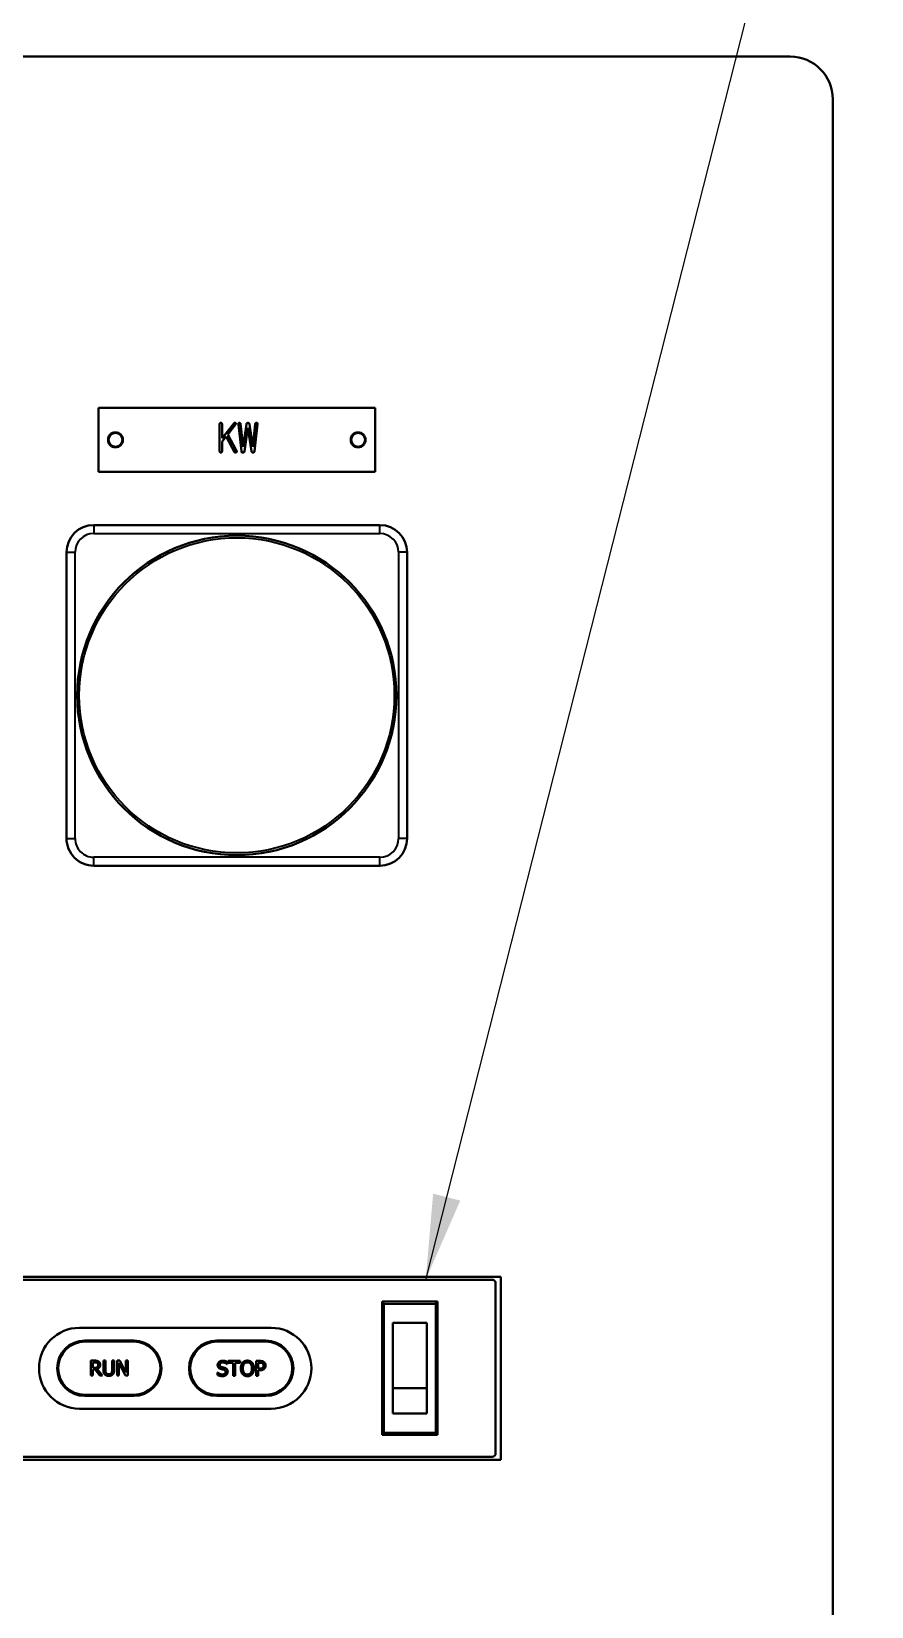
# Model space of a CAD drawing. Header units: inches. Extents: x 0 to 4752, y 0 to 3360.
# Drawn here: x 1980.2 to 2177.5, y 1537.9 to 1907.8 of the extents above; entities that cross this region are included whole.
import ezdxf

# ---------------------------------------------------------------- set-up
doc = ezdxf.new("R2010")
doc.units = ezdxf.units.IN
doc.header["$MEASUREMENT"] = 0
for name, color, linetype, lineweight in [('POWER SUPPLY CASE OUTLINE$0$가시적인 것(ISO)', 3, 'Continuous', 40), ('POWER SUPPLY CASE OUTLINE$0$가시적인 좁은 것(ISO)', 3, 'Continuous', 35), ('POWER SUPPLY CASE OUTLINE$0$기호(ISO)', 5, 'Continuous', 25)]:
    doc.layers.add(name, color=color, linetype=linetype, lineweight=lineweight)
doc.styles.add('POWER SUPPLY CASE OUTLINE$0$치수 텍스트_PSTEK_POSCO', font='isocp.shx')
doc.dimstyles.new('POWER SUPPLY CASE OUTLINE$0$치수_PSTEK_POSCO$7', dxfattribs={"dimscale": 8, "dimtxt": 3.5, "dimasz": 2.5, "dimexe": 2, "dimexo": 2.5, "dimgap": 1, "dimtad": 1, "dimrnd": 1e-08, "dimdsep": 46, "dimtxsty": 'POWER SUPPLY CASE OUTLINE$0$치수 텍스트_PSTEK_POSCO', "dimcen": 0.09, "dimdle": 10, "dimclrd": 7, "dimclre": 7, "dimclrt": 2, "dimadec": 1, "dimazin": 2, "dimtfac": 1, "dimtmove": 0, "dimatfit": 3, "dimfxl": 0, "dimtolj": 1, "dimlwd": -1, "dimlwe": -1, "dimarcsym": 0})

msp = doc.modelspace()

# ---------------------------------------------------------------- linework, layer by layer
at = {"layer": 'POWER SUPPLY CASE OUTLINE$0$가시적인 것(ISO)'}
for p, q in [((1638.422, 1901.882), (2158.422, 1901.882)), ((2168.422, 1891.882), (2168.422, 1221.882)), ((2060.922, 1819.382), (1995.922, 1819.382)), ((1995.922, 1819.382), (1995.922, 1804.382)), ((2060.922, 1804.382), (2060.922, 1819.382)), ((2024.39, 1809.22), (2024.39, 1815.603)), ((2024.952, 1812.285), (2027.735, 1815.739)), ((2024.952, 1815.603), (2024.952, 1812.285)), ((2025.922, 1812.702), (2024.952, 1811.496)), ((2027.917, 1809.02), (2025.922, 1812.702)), ((2028.116, 1815.449), (2026.303, 1813.173)), ((2026.303, 1813.173), (2028.388, 1809.32)), ((2029.504, 1809.193), (2028.787, 1815.513)), ((2029.322, 1815.621), (2029.884, 1810.235)), ((2029.884, 1810.235), (2030.682, 1815.567)), ((2031.045, 1814.706), (2030.229, 1809.193)), ((2031.852, 1809.211), (2031.045, 1814.706)), ((2031.408, 1815.567), (2032.197, 1810.235)), ((2032.197, 1810.235), (2032.75, 1815.585)), ((2033.294, 1815.549), (2032.577, 1809.211)), ((2024.952, 1811.496), (2024.952, 1809.238)), ((1995.922, 1804.382), (2060.922, 1804.382)), ((2062.025, 1791.88), (1994.825, 1791.884)), ((1988.424, 1785.484), (1988.42, 1718.284)), ((2068.42, 1718.28), (2068.424, 1785.48)), ((1994.82, 1711.884), (2062.02, 1711.88)), ((1706.422, 1615.382), (2090.422, 1615.382)), ((2088.427, 1614.682), (1708.227, 1614.682)), ((2089.227, 1573.882), (2089.227, 1613.882)), ((2090.422, 1615.382), (2090.422, 1572.382)), ((2075.572, 1609.532), (2062.572, 1609.532)), ((2063.072, 1609.032), (2062.572, 1609.532)), ((2062.572, 1609.532), (2062.572, 1578.232)), ((2075.572, 1609.532), (2075.072, 1609.032)), ((2075.572, 1578.232), (2075.572, 1609.532)), ((2036.464, 1603.382), (1991.464, 1603.382)), ((2065.072, 1604.532), (2073.072, 1604.532)), ((2065.072, 1604.532), (2065.072, 1583.232)), ((2073.072, 1583.232), (2073.072, 1604.532)), ((1992.714, 1600.382), (2004.214, 1600.382)), ((2004.214, 1600.132), (1992.714, 1600.132)), ((2023.714, 1600.382), (2035.214, 1600.382)), ((2035.214, 1600.132), (2023.714, 1600.132)), ((1994.141, 1595.669), (1995.042, 1595.669)), ((1994.141, 1592.169), (1994.141, 1595.669)), ((1995.068, 1595.266), (1994.606, 1595.266)), ((1994.606, 1595.266), (1994.606, 1593.95)), ((1994.606, 1593.95), (1995.014, 1593.95)), ((1997.085, 1595.669), (1997.55, 1595.669)), ((1997.085, 1593.485), (1997.085, 1595.669)), ((1997.55, 1595.669), (1997.55, 1593.485)), ((1999.152, 1595.669), (1999.617, 1595.669)), ((1999.152, 1593.474), (1999.152, 1595.669)), ((1999.617, 1595.669), (1999.617, 1593.485)), ((2000.284, 1595.669), (2000.945, 1595.669)), ((2000.284, 1592.169), (2000.284, 1595.669)), ((2000.718, 1595.187), (2000.718, 1592.169)), ((2002.267, 1592.169), (2000.718, 1595.187)), ((2000.945, 1595.669), (2002.354, 1592.898)), ((2002.354, 1595.669), (2002.788, 1595.669)), ((2002.354, 1592.898), (2002.354, 1595.669)), ((2002.788, 1595.669), (2002.788, 1592.169)), ((2026.14, 1594.875), (2026.105, 1594.875)), ((2026.14, 1595.431), (2026.14, 1594.875)), ((2026.392, 1595.595), (2029.206, 1595.595)), ((2026.392, 1595.181), (2026.392, 1595.595)), ((2027.566, 1595.181), (2026.392, 1595.181)), ((2027.566, 1592.095), (2027.566, 1595.181)), ((2028.031, 1595.181), (2028.031, 1592.095)), ((2029.206, 1595.181), (2028.031, 1595.181)), ((2029.206, 1595.595), (2029.206, 1595.181)), ((2032.967, 1595.595), (2033.846, 1595.595)), ((2032.967, 1592.095), (2032.967, 1595.595)), ((2033.817, 1595.192), (2033.432, 1595.192)), ((2033.432, 1595.192), (2033.432, 1593.797)), ((1994.606, 1592.169), (1994.141, 1592.169)), ((1994.606, 1593.561), (1994.606, 1592.169)), ((1995.139, 1593.561), (1994.606, 1593.561)), ((1996.245, 1592.169), (1995.139, 1593.561)), ((1995.604, 1593.692), (1996.849, 1592.169)), ((1996.849, 1592.169), (1996.245, 1592.169)), ((2000.718, 1592.169), (2000.284, 1592.169)), ((2002.788, 1592.169), (2002.267, 1592.169)), ((2023.896, 1592.889), (2023.93, 1592.889)), ((2023.896, 1592.305), (2023.896, 1592.889)), ((2028.031, 1592.095), (2027.566, 1592.095)), ((2033.432, 1592.095), (2032.967, 1592.095)), ((2033.432, 1593.797), (2033.749, 1593.797)), ((2033.432, 1593.4), (2033.432, 1592.095)), ((2033.826, 1593.4), (2033.432, 1593.4)), ((1992.714, 1587.632), (2004.214, 1587.632)), ((2004.214, 1587.382), (1992.714, 1587.382)), ((2023.714, 1587.632), (2035.214, 1587.632)), ((2035.214, 1587.382), (2023.714, 1587.382)), ((2065.072, 1589.232), (2073.072, 1589.232)), ((1991.464, 1584.382), (2036.464, 1584.382)), ((2073.072, 1583.232), (2065.072, 1583.232)), ((2062.572, 1578.232), (2063.072, 1578.732)), ((2062.572, 1578.232), (2075.572, 1578.232)), ((2075.572, 1578.232), (2075.072, 1578.732)), ((2090.422, 1572.382), (1706.422, 1572.382)), ((1708.227, 1573.082), (2088.427, 1573.082))]:
    msp.add_line(p, q, dxfattribs=at)
for centre, radius in [((1999.922, 1811.882), 1.75), ((1999.922, 1811.882), 1.621), ((2056.922, 1811.882), 1.75), ((2056.922, 1811.882), 1.621), ((2028.422, 1751.882), 37.5)]:
    msp.add_circle(centre, radius, dxfattribs=at)
for centre, radius, start, end in [((2158.422, 1891.882), 10, 0, 90), ((1994.824, 1785.484), 6.4, 89.99658, 179.99658), ((2062.024, 1785.48), 6.4, 359.99658, 89.99658), ((1994.82, 1718.284), 6.4, 179.99658, 269.99658), ((2062.02, 1718.28), 6.4, 269.99658, 359.99658), ((2088.427, 1613.882), 0.8, 0, 90), ((1991.464, 1593.882), 9.5, 90, 270), ((2036.464, 1593.882), 9.5, 270, 90), ((1992.714, 1593.882), 6.5, 90, 270), ((1992.714, 1593.882), 6.25, 90, 270), ((2004.214, 1593.882), 6.5, 270, 90), ((2004.214, 1593.882), 6.25, 270, 90), ((2023.714, 1593.882), 6.5, 90, 270), ((2023.714, 1593.882), 6.25, 90, 270), ((2035.214, 1593.882), 6.5, 270, 90), ((2035.214, 1593.882), 6.25, 270, 90), ((2088.427, 1573.882), 0.8, 270, 0)]:
    msp.add_arc(centre, radius, start, end, dxfattribs=at)
for points in [[(2024.471, 1815.812), (2024.553, 1815.875), (2024.671, 1815.866)], [(2024.671, 1815.866), (2024.779, 1815.866), (2024.861, 1815.803)], [(2027.735, 1815.739), (2027.808, 1815.848), (2027.926, 1815.866)], [(2027.926, 1815.866), (2028.026, 1815.884), (2028.107, 1815.821)], [(2028.833, 1815.757), (2028.905, 1815.848), (2029.014, 1815.857)], [(2029.014, 1815.857), (2029.123, 1815.866), (2029.204, 1815.812)], [(2030.682, 1815.567), (2030.764, 1815.866), (2031.045, 1815.866)], [(2031.045, 1815.866), (2031.326, 1815.866), (2031.408, 1815.567)], [(2032.868, 1815.812), (2032.949, 1815.875), (2033.067, 1815.866)], [(2033.067, 1815.866), (2033.176, 1815.857), (2033.239, 1815.776)], [(2024.39, 1815.603), (2024.39, 1815.739), (2024.471, 1815.812)], [(2024.861, 1815.803), (2024.952, 1815.73), (2024.952, 1815.603)], [(2028.107, 1815.821), (2028.189, 1815.767), (2028.198, 1815.667)], [(2028.198, 1815.667), (2028.207, 1815.558), (2028.116, 1815.449)], [(2028.787, 1815.513), (2028.76, 1815.667), (2028.833, 1815.757)], [(2029.204, 1815.812), (2029.304, 1815.748), (2029.322, 1815.621)], [(2032.75, 1815.585), (2032.768, 1815.73), (2032.868, 1815.812)], [(2033.239, 1815.776), (2033.312, 1815.685), (2033.294, 1815.549)], [(2024.471, 1808.966), (2024.39, 1809.066), (2024.39, 1809.22)], [(2024.671, 1808.884), (2024.553, 1808.884), (2024.471, 1808.966)], [(2024.861, 1808.975), (2024.779, 1808.884), (2024.671, 1808.884)], [(2024.952, 1809.238), (2024.952, 1809.075), (2024.861, 1808.975)], [(2028.08, 1808.893), (2027.971, 1808.912), (2027.917, 1809.02)], [(2028.279, 1808.93), (2028.18, 1808.866), (2028.08, 1808.893)], [(2028.415, 1809.084), (2028.379, 1808.984), (2028.279, 1808.93)], [(2028.388, 1809.32), (2028.452, 1809.202), (2028.415, 1809.084)], [(2029.621, 1808.957), (2029.513, 1809.048), (2029.504, 1809.193)], [(2029.857, 1808.884), (2029.721, 1808.884), (2029.621, 1808.957)], [(2030.093, 1808.957), (2029.993, 1808.884), (2029.857, 1808.884)], [(2030.229, 1809.193), (2030.202, 1809.048), (2030.093, 1808.957)], [(2031.979, 1808.966), (2031.87, 1809.057), (2031.852, 1809.211)], [(2032.215, 1808.884), (2032.079, 1808.884), (2031.979, 1808.966)], [(2032.45, 1808.966), (2032.351, 1808.884), (2032.215, 1808.884)], [(2032.577, 1809.211), (2032.559, 1809.057), (2032.45, 1808.966)], [(1995.014, 1593.95), (1995.216, 1593.95), (1995.536, 1594.021), (1995.647, 1594.132)], [(1995.042, 1595.669), (1995.343, 1595.669), (1995.749, 1595.604), (1995.933, 1595.484)], [(1995.624, 1595.147), (1995.525, 1595.212), (1995.261, 1595.266), (1995.068, 1595.266)], [(1996.33, 1594.719), (1996.33, 1594.336), (1995.939, 1593.817), (1995.604, 1593.692)], [(1995.845, 1594.682), (1995.845, 1594.835), (1995.737, 1595.07), (1995.624, 1595.147)], [(1995.647, 1594.132), (1995.749, 1594.228), (1995.845, 1594.5), (1995.845, 1594.682)], [(1995.933, 1595.484), (1996.117, 1595.365), (1996.33, 1594.994), (1996.33, 1594.719)], [(2023.922, 1594.656), (2023.922, 1595.082), (2024.585, 1595.658), (2025.099, 1595.658)], [(2024.148, 1594.024), (2024.041, 1594.14), (2023.922, 1594.452), (2023.922, 1594.656)], [(2024.727, 1593.715), (2024.546, 1593.763), (2024.259, 1593.908), (2024.148, 1594.024)], [(2025.13, 1595.255), (2024.806, 1595.255), (2024.407, 1594.951), (2024.407, 1594.705)], [(2024.407, 1594.705), (2024.407, 1594.483), (2024.642, 1594.219), (2024.863, 1594.16)], [(2024.863, 1594.16), (2025.011, 1594.12), (2025.439, 1594.018), (2025.581, 1593.976)], [(2025.099, 1595.658), (2025.394, 1595.658), (2025.915, 1595.541), (2026.14, 1595.431)], [(2026.105, 1594.875), (2025.938, 1595.028), (2025.416, 1595.255), (2025.13, 1595.255)], [(2025.581, 1593.976), (2025.941, 1593.865), (2026.276, 1593.42), (2026.276, 1593.093)], [(2029.362, 1593.845), (2029.362, 1594.285), (2029.58, 1594.954), (2029.781, 1595.195)], [(2029.781, 1595.195), (2029.986, 1595.428), (2030.556, 1595.669), (2030.907, 1595.669)], [(2030.133, 1594.903), (2029.994, 1594.724), (2029.847, 1594.185), (2029.847, 1593.845)], [(2030.91, 1595.266), (2030.658, 1595.266), (2030.278, 1595.09), (2030.133, 1594.903)], [(2030.907, 1595.669), (2031.265, 1595.669), (2031.838, 1595.419), (2032.036, 1595.195)], [(2031.685, 1594.903), (2031.546, 1595.085), (2031.154, 1595.266), (2030.91, 1595.266)], [(2031.971, 1593.845), (2031.971, 1594.191), (2031.821, 1594.727), (2031.685, 1594.903)], [(2032.036, 1595.195), (2032.235, 1594.963), (2032.456, 1594.282), (2032.456, 1593.845)], [(2033.749, 1593.797), (2034.033, 1593.797), (2034.382, 1593.888), (2034.495, 1594.007)], [(2034.441, 1595.059), (2034.331, 1595.133), (2034.036, 1595.192), (2033.817, 1595.192)], [(2033.846, 1595.595), (2034.158, 1595.595), (2034.595, 1595.493), (2034.762, 1595.377)], [(2034.694, 1594.526), (2034.694, 1594.707), (2034.569, 1594.974), (2034.441, 1595.059)], [(2034.495, 1594.007), (2034.6, 1594.112), (2034.694, 1594.358), (2034.694, 1594.526)], [(2034.762, 1595.377), (2034.958, 1595.243), (2035.179, 1594.832), (2035.179, 1594.54)], [(2035.179, 1594.54), (2035.179, 1594.313), (2035.017, 1593.905), (2034.873, 1593.763)], [(1997.419, 1592.418), (1997.235, 1592.6), (1997.085, 1593.111), (1997.085, 1593.485)], [(1998.35, 1592.095), (1998.04, 1592.095), (1997.581, 1592.257), (1997.419, 1592.418)], [(1997.55, 1593.485), (1997.55, 1593.241), (1997.612, 1592.912), (1997.7, 1592.779)], [(1997.7, 1592.779), (1997.794, 1592.637), (1998.117, 1592.492), (1998.35, 1592.492)], [(1998.35, 1592.492), (1998.568, 1592.492), (1998.908, 1592.637), (1999.002, 1592.779)], [(1999.283, 1592.418), (1999.115, 1592.254), (1998.673, 1592.095), (1998.35, 1592.095)], [(1999.002, 1592.779), (1999.09, 1592.912), (1999.152, 1593.238), (1999.152, 1593.474)], [(1999.617, 1593.485), (1999.617, 1593.119), (1999.47, 1592.597), (1999.283, 1592.418)], [(2025.045, 1592.033), (2024.665, 1592.033), (2024.131, 1592.192), (2023.896, 1592.305)], [(2023.93, 1592.889), (2024.16, 1592.674), (2024.741, 1592.435), (2025.011, 1592.435)], [(2025.36, 1593.556), (2025.198, 1593.601), (2024.928, 1593.664), (2024.727, 1593.715)], [(2025.011, 1592.435), (2025.396, 1592.435), (2025.791, 1592.756), (2025.791, 1593.02)], [(2025.958, 1592.35), (2025.791, 1592.197), (2025.365, 1592.033), (2025.045, 1592.033)], [(2025.791, 1593.02), (2025.791, 1593.23), (2025.584, 1593.491), (2025.36, 1593.556)], [(2026.276, 1593.093), (2026.276, 1592.886), (2026.108, 1592.489), (2025.958, 1592.35)], [(2029.779, 1592.498), (2029.577, 1592.73), (2029.362, 1593.414), (2029.362, 1593.845)], [(2030.907, 1592.021), (2030.553, 1592.021), (2029.986, 1592.262), (2029.779, 1592.498)], [(2029.847, 1593.845), (2029.847, 1593.156), (2030.425, 1592.424), (2030.91, 1592.424)], [(2032.036, 1592.498), (2031.821, 1592.254), (2031.251, 1592.021), (2030.907, 1592.021)], [(2030.91, 1592.424), (2031.395, 1592.424), (2031.971, 1593.156), (2031.971, 1593.845)], [(2032.456, 1593.845), (2032.456, 1593.42), (2032.24, 1592.73), (2032.036, 1592.498)], [(2034.873, 1593.763), (2034.691, 1593.584), (2034.2, 1593.4), (2033.826, 1593.4)]]:
    msp.add_open_spline(points, degree=2, dxfattribs=at)
at = {"layer": 'POWER SUPPLY CASE OUTLINE$0$가시적인 좁은 것(ISO)'}
for p, q in [((1994.825, 1791.884), (1994.824, 1789.884)), ((2062.024, 1789.88), (2062.025, 1791.88)), ((1994.824, 1789.884), (2062.024, 1789.88)), ((1988.424, 1785.484), (1990.424, 1785.484)), ((1990.42, 1718.284), (1990.424, 1785.484)), ((2066.424, 1785.48), (2066.42, 1718.28)), ((2068.424, 1785.48), (2066.424, 1785.48)), ((1988.42, 1718.284), (1990.42, 1718.284)), ((2068.42, 1718.28), (2066.42, 1718.28)), ((1994.82, 1711.884), (1994.82, 1713.884)), ((2062.02, 1713.88), (1994.82, 1713.884)), ((2062.02, 1711.88), (2062.02, 1713.88)), ((2063.072, 1609.032), (2075.072, 1609.032)), ((2063.072, 1578.732), (2063.072, 1609.032)), ((2075.072, 1609.032), (2075.072, 1578.732)), ((2075.072, 1578.732), (2063.072, 1578.732))]:
    msp.add_line(p, q, dxfattribs=at)
msp.add_circle((2028.422, 1751.882), 37, dxfattribs=at)
for centre, start, end in [((1994.824, 1785.484), 89.99658, 179.99658), ((2062.024, 1785.48), 359.99658, 89.99658), ((1994.82, 1718.284), 179.99658, 269.99658), ((2062.02, 1718.28), 269.99658, 359.99658)]:
    msp.add_arc(centre, 4.4, start, end, dxfattribs=at)

# ---------------------------------------------------------------- leaders
at = {"layer": 'POWER SUPPLY CASE OUTLINE$0$기호(ISO)', "color": 7, "annotation_type": 0, "has_hookline": 1, "hookline_direction": 0, "text_width": 370.921}
msp.add_leader([(2072.8, 1614.682), (2202.777, 2125.905), (2222.777, 2125.905)], dimstyle='POWER SUPPLY CASE OUTLINE$0$치수_PSTEK_POSCO$7', override={"dimtad": 0}, dxfattribs=at)

doc.saveas('drawing.dxf')
